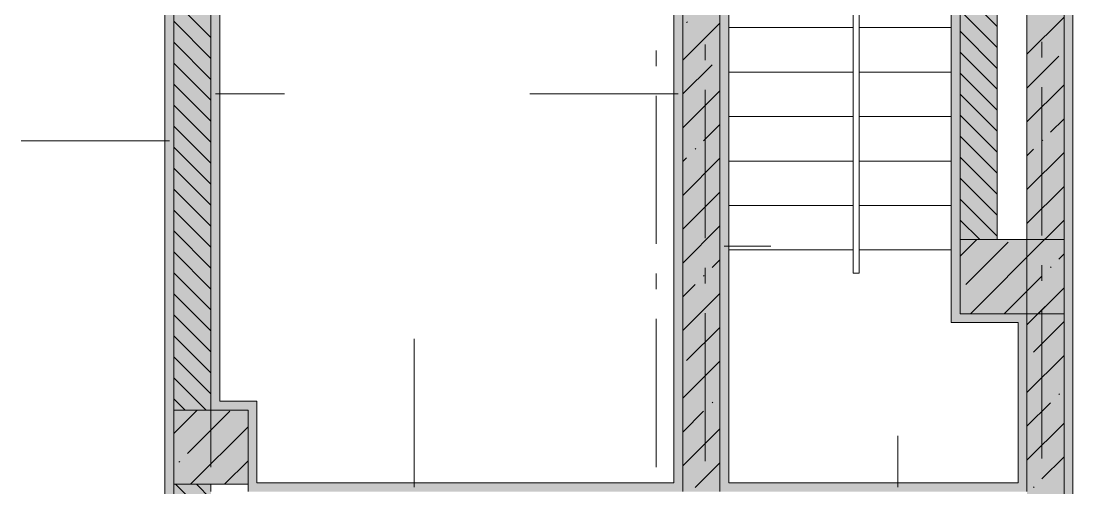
# Model space of a CAD drawing. Header units: millimetres. Extents: x -537608 to 253996, y -217170 to 186033.
# Drawn here: x -349106 to -342016, y -132075 to -128925 of the extents above; entities that cross this region are included whole.
import ezdxf

# ---------------------------------------------------------------- set-up
doc = ezdxf.new("R2010")
doc.units = ezdxf.units.MM
doc.layers.add('PDF _Геометрия', color=7, linetype='Continuous')
doc.layers.add('PDF _Сплошная заливка', color=7, linetype='Continuous', true_color=0xffffff)

msp = doc.modelspace()

# ---------------------------------------------------------------- hatches: boundary and pattern name
at = {"layer": 'PDF _Сплошная заливка', "transparency": 33554559}
msp.add_hatch(color=256, dxfattribs=at).paths.add_polyline_path([(-344646.198, -132099.6252), (-344396.1969, -132099.6252), (-344396.1969, -124399.6235), (-344646.198, -124399.6235), (-344646.198, -131157.3868)])
at = {"layer": 'PDF _Сплошная заливка', "true_color": 0xd225fe, "transparency": 33554559}
h = msp.add_hatch(color=200, dxfattribs=at)
h.paths.add_polyline_path([(-348136.1979, -135799.6287), (-348076.1994, -135799.6287), (-348076.1994, -135155.1654), (-348136.1979, -135155.1654), (-348136.1979, -135739.628)], flags=0)
h.paths.add_polyline_path([(-348136.1979, -135115.1656), (-348076.1994, -135115.1656), (-348076.1994, -124709.6231), (-348136.1979, -124709.6231), (-348136.1979, -134010.3489)], flags=0)
at = {"layer": 'PDF _Сплошная заливка', "true_color": 0x56bc34, "transparency": 33554559}
for points in [[(-344396.1969, -132039.6267), (-344336.1984, -132039.6267), (-344336.1984, -124709.6231), (-344396.1969, -124709.6231), (-344396.1969, -131157.3868)], [(-342386.1983, -130959.6249), (-342326.1912, -130959.6249), (-342326.1912, -130899.6264), (-342776.1932, -130899.6264), (-342776.1932, -130959.6249)], [(-342386.1983, -132099.6252), (-342386.1983, -132039.6267), (-344396.1969, -132039.6267), (-344396.1969, -132099.6252), (-343198.2756, -132099.6252)]]:
    msp.add_hatch(color=85, dxfattribs=at).paths.add_polyline_path(points)
at = {"layer": 'PDF _Сплошная заливка', "transparency": 33554559}
h = msp.add_hatch(color=256, dxfattribs=at)
h.paths.add_polyline_path([(-342526.1921, -130399.6242), (-342526.1921, -127899.626), (-342776.1932, -127899.626), (-342776.1932, -130399.6242)], flags=0)
h.paths.add_polyline_path([(-342776.1932, -127399.6238), (-342526.1921, -127399.6238), (-342526.1921, -124899.6214), (-342776.1932, -124899.6214), (-342776.1932, -125451.4624)], flags=0)
h = msp.add_hatch(color=256, dxfattribs=at)
h.paths.add_polyline_path([(-348044.2926, -135249.975), (-347826.1983, -135249.975), (-347826.1983, -135155.1654), (-348076.1994, -135155.1654), (-348076.1994, -135249.975)], flags=0)
h.paths.add_polyline_path([(-348036.4817, -135115.1656), (-347826.1983, -135115.1656), (-347826.1983, -132049.6272), (-348076.1994, -132049.6272), (-348076.1994, -135115.1656)], flags=0)
h.paths.add_polyline_path([(-348076.1994, -131549.6249), (-347826.1983, -131549.6249), (-347826.1983, -128299.9723), (-348076.1994, -128299.9723), (-348076.1994, -128304.4246)], flags=0)
h.paths.add_polyline_path([(-348076.1994, -127799.9701), (-347826.1983, -127799.9701), (-347826.1983, -125199.6227), (-348076.1994, -125199.6227), (-348076.1994, -125451.4624)], flags=0)
at = {"layer": 'PDF _Сплошная заливка', "true_color": 0xff7d7d, "transparency": 33554559}
for points in [[(-347576.1972, -132039.6267), (-347516.1986, -132039.6267), (-347516.1986, -131489.6265), (-347576.1972, -131489.6265), (-347576.1972, -131549.6249)], [(-344706.1966, -132099.6252), (-344706.1966, -132039.6267), (-347576.1972, -132039.6267), (-347576.1972, -132099.6252), (-344884.8143, -132099.6252)]]:
    msp.add_hatch(color=11, dxfattribs=at).paths.add_polyline_path(points)

# ---------------------------------------------------------------- linework, layer by layer
at = {"layer": 'PDF _Геометрия', "lineweight": 9}
for p, q in [((-348136.1979, -124709.6231), (-348136.1979, -135115.1656)), ((-344706.1966, -124649.6246), (-344706.1966, -132039.6267)), ((-344646.198, -124649.6246), (-344646.198, -132099.6252)), ((-344646.198, -132099.6252), (-344646.198, -124649.6246)), ((-344396.1969, -132099.6252), (-344396.1969, -124649.6246)), ((-344396.1969, -124709.6231), (-344396.1969, -132039.6267)), ((-344336.1984, -132039.6267), (-344336.1984, -124709.6231)), ((-342836.1917, -124709.6231), (-342836.1917, -130959.6249)), ((-342016.1915, -124709.6231), (-342016.1915, -142239.631)), ((-342326.1912, -124899.6214), (-342326.1912, -130959.6249)), ((-342076.1901, -142299.6294), (-342076.1901, -124899.6214)), ((-342076.1901, -142299.6294), (-342076.1901, -124899.6214)), ((-343496.5288, -130625.1721), (-343496.5288, -125375.1703)), ((-343456.5355, -125375.1703), (-343456.5355, -130625.1721)), ((-342776.1932, -127899.626), (-342776.1932, -130399.6242)), ((-342776.1932, -130399.6242), (-342776.1932, -127899.626)), ((-342526.1921, -130399.6242), (-342526.1921, -127899.626)), ((-348076.1994, -128299.9723), (-348076.1994, -131549.6249)), ((-348076.1994, -131549.6249), (-348076.1994, -128299.9723)), ((-347826.1983, -131489.6265), (-347826.1983, -128299.9723)), ((-347826.1983, -128299.9723), (-347826.1983, -131489.6265)), ((-347766.1998, -131489.6265), (-347766.1998, -128359.9708)), ((-342526.1921, -128961.7045), (-342776.1932, -128711.7077)), ((-347826.1983, -129035.7187), (-348076.1994, -128785.7176)), ((-342526.1921, -129103.1278), (-342776.1932, -128853.1266)), ((-347826.1983, -129177.1377), (-348076.1994, -128927.1409)), ((-344646.198, -129188.8584), (-344396.1969, -128938.8573)), ((-344620.0611, -128934.6246), (-344615.316, -128929.8838)), ((-342326.1912, -129149.8426), (-342076.1901, -128899.8415)), ((-342526.1921, -129244.5467), (-342776.1932, -128994.5499)), ((-347826.1983, -129318.561), (-348076.1994, -129068.5599)), ((-342526.1921, -129385.97), (-342776.1932, -129135.9689)), ((-342326.1912, -129377.9438), (-342110.9732, -129162.7215)), ((-347826.1983, -129459.98), (-348076.1994, -129209.9832)), ((-344646.198, -129416.9554), (-344448.9874, -129219.749)), ((-342526.1921, -129527.3934), (-342776.1932, -129277.3922)), ((-347826.1983, -129601.4033), (-348076.1994, -129351.4022)), ((-342326.1912, -129606.0408), (-342076.1901, -129356.0397)), ((-347796.1947, -129415.9736), (-347330.0456, -129415.9736)), ((-344676.193, -129415.9736), (-345676.1974, -129415.9736)), ((-344646.198, -129645.0566), (-344396.1969, -129395.0555)), ((-342526.1921, -129668.8123), (-342776.1932, -129418.8112)), ((-347826.1983, -129742.8266), (-348076.1994, -129492.8255)), ((-342526.1921, -129810.2356), (-342776.1932, -129560.2345)), ((-342168.0007, -129675.9429), (-342076.1901, -129584.1409)), ((-347826.1983, -129884.2456), (-348076.1994, -129634.2445)), ((-344506.0062, -129732.9704), (-344396.1969, -129623.1524)), ((-348106.1944, -129733.3191), (-349106.1988, -129733.3191)), ((-342526.1921, -129951.6546), (-342776.1932, -129701.6578)), ((-342225.0195, -129732.9704), (-342220.283, -129728.2252)), ((-347826.1983, -130025.6689), (-348076.1994, -129775.6678)), ((-344563.0337, -129789.9935), (-344558.2885, -129785.2527)), ((-342326.1912, -129834.1377), (-342282.047, -129789.9935)), ((-342326.1912, -130062.2389), (-342076.1901, -129812.2378)), ((-344646.198, -129873.1536), (-344620.0611, -129847.0167)), ((-344646.198, -130101.2548), (-344396.1969, -129851.2537)), ((-342526.1921, -130093.0779), (-342776.1932, -129843.0768)), ((-347826.1983, -130167.0878), (-348076.1994, -129917.0867)), ((-342526.1921, -130234.4969), (-342776.1932, -129984.5001)), ((-347826.1983, -130308.5111), (-348076.1994, -130058.51)), ((-344646.198, -130329.3517), (-344396.1969, -130079.3506)), ((-342326.1912, -130290.3359), (-342076.1901, -130040.3348)), ((-342526.1921, -130375.9202), (-342776.1932, -130125.919)), ((-347826.1983, -130449.9301), (-348076.1994, -130199.9334)), ((-344646.198, -130557.4487), (-344396.1969, -130307.4519)), ((-342643.907, -130399.6242), (-342776.1932, -130267.3423)), ((-342326.1912, -130518.4371), (-342076.1901, -130268.436)), ((-347826.1983, -130591.3534), (-348076.1994, -130341.3523)), ((-344366.1933, -130443.777), (-344051.7672, -130443.777)), ((-342776.1932, -130512.2366), (-342663.5851, -130399.6242)), ((-342076.1901, -130399.6242), (-342776.1932, -130399.6242)), ((-342776.1932, -130399.6242), (-342776.1932, -130899.6264)), ((-342776.1932, -130399.6242), (-342526.1921, -130399.6242)), ((-342776.1932, -130899.6264), (-342776.1932, -130399.6242)), ((-342738.2495, -130702.3856), (-342453.1208, -130417.2655)), ((-342707.3847, -130899.6264), (-342207.3825, -130399.6242)), ((-342076.1901, -130899.6264), (-342076.1901, -130399.6242)), ((-347826.1983, -130732.7724), (-348076.1994, -130482.7756)), ((-342076.1901, -130496.533), (-342110.9732, -130531.3118)), ((-342110.9732, -130531.3118), (-342076.1901, -130496.533)), ((-344448.9874, -130588.3393), (-344396.1969, -130535.5488)), ((-342163.2555, -130583.5985), (-342168.0007, -130588.3393)), ((-342168.0007, -130588.3393), (-342163.2555, -130583.5985)), ((-347826.1983, -130874.1957), (-348076.1994, -130624.1946)), ((-344506.0062, -130645.3624), (-344501.2697, -130640.6217)), ((-343456.5355, -130625.1721), (-343496.5288, -130625.1721)), ((-342225.0195, -130645.3624), (-342479.2835, -130899.6264)), ((-342326.1912, -130746.5341), (-342225.0195, -130645.3624)), ((-344646.198, -130785.5499), (-344563.0337, -130702.3856)), ((-342326.1912, -130974.6311), (-342076.1901, -130724.6343)), ((-342076.1901, -130724.6343), (-342251.1908, -130899.6264)), ((-347826.1983, -131015.619), (-348076.1994, -130765.6179)), ((-344646.198, -131013.6469), (-344396.1969, -130763.6458)), ((-347826.1983, -131157.038), (-348076.1994, -130907.0369)), ((-342776.1932, -130899.6264), (-342076.1901, -130899.6264)), ((-342326.1912, -130899.6264), (-342776.1932, -130899.6264)), ((-342326.1912, -130959.6249), (-342326.1912, -130899.6264)), ((-344620.0611, -131215.6091), (-344396.1969, -130991.7471)), ((-342836.1917, -130959.6249), (-342776.1932, -130959.6249)), ((-342776.1932, -130959.6249), (-342386.1983, -130959.6249)), ((-342386.1983, -130959.6249), (-342386.1983, -132039.6267)), ((-342326.1912, -130959.6249), (-342326.1912, -132099.6252)), ((-342326.1912, -132099.6252), (-342326.1912, -130959.6249)), ((-342282.047, -131158.5838), (-342076.1901, -130952.7312)), ((-347826.1983, -131298.4591), (-348076.1994, -131048.4602)), ((-346457.0138, -132069.626), (-346457.0138, -131069.6237)), ((-347826.1983, -131439.8824), (-348076.1994, -131189.8834)), ((-344646.198, -131469.8451), (-344396.1969, -131219.844)), ((-342326.1912, -131430.8292), (-342076.1901, -131180.8281)), ((-347857.8726, -131549.6249), (-348076.1994, -131331.3024)), ((-342110.9732, -131443.7082), (-342106.2367, -131438.9674)), ((-347999.2959, -131549.6249), (-348076.1994, -131472.7236)), ((-347826.1983, -131489.6265), (-347826.1983, -131549.6249)), ((-347826.1983, -131549.6249), (-347826.1983, -131489.6265)), ((-347576.1972, -131489.6265), (-347766.1998, -131489.6265)), ((-347516.1986, -131489.6265), (-347576.1972, -131489.6265)), ((-347516.1986, -132039.6267), (-347516.1986, -131489.6265)), ((-344448.9874, -131500.7335), (-344444.2422, -131495.9905)), ((-342326.1912, -131658.9283), (-342168.0007, -131500.7335)), ((-348076.1994, -131706.4655), (-347919.3609, -131549.6249)), ((-347576.1972, -131549.6249), (-348076.1994, -131549.6249)), ((-348076.1994, -131549.6249), (-348076.1994, -132049.6272)), ((-347984.5094, -131842.8811), (-347699.3892, -131557.7567)), ((-347576.1972, -132049.6272), (-347576.1972, -131549.6249)), ((-344646.198, -131697.9442), (-344506.0062, -131557.7567)), ((-342326.1912, -131887.0274), (-342076.1901, -131637.0263)), ((-347963.1607, -132049.6272), (-347576.1972, -131662.6616)), ((-344646.198, -131926.0411), (-344396.1969, -131676.0422)), ((-343195.7523, -132069.626), (-343195.7523, -131722.0142)), ((-342225.0195, -132013.9549), (-342076.1901, -131865.1254)), ((-348041.5368, -131899.9064), (-348036.8003, -131895.1634)), ((-347735.0594, -132049.6272), (-347576.1972, -131890.7607)), ((-344563.0337, -132070.9802), (-344396.1969, -131904.1412)), ((-348076.1994, -132049.6272), (-348076.1994, -135115.1656)), ((-348076.1994, -135115.1656), (-348076.1994, -132049.6272)), ((-348076.1994, -132049.6272), (-347576.1972, -132049.6272)), ((-347826.1983, -132288.4093), (-348064.9782, -132049.6272)), ((-347826.1983, -132146.9881), (-347923.5549, -132049.6272)), ((-347826.1983, -132049.6272), (-347826.1983, -132099.6252)), ((-347576.1972, -132099.6252), (-347576.1972, -132049.6272)), ((-344706.1966, -132039.6267), (-347516.1986, -132039.6267)), ((-344396.1969, -132039.6267), (-344396.1969, -132099.6252)), ((-342386.1983, -132039.6267), (-344336.1984, -132039.6267)), ((-342282.047, -132070.9802), (-342277.3105, -132066.2372))]:
    msp.add_line(p, q, dxfattribs=at)
at = {"layer": 'PDF _Геометрия', "color": 253, "lineweight": 9, "true_color": 0xaaaaaa}
for p, q in [((-343496.5288, -128969.6231), (-344336.1984, -128969.6231)), ((-344336.1984, -128969.6231), (-343496.5288, -128969.6231)), ((-342836.1917, -128969.6231), (-343456.5355, -128969.6231)), ((-343456.5355, -128969.6231), (-342836.1917, -128969.6231)), ((-344496.1973, -129083.4196), (-344496.1973, -129189.2503)), ((-342226.1907, -129065.4338), (-342226.1907, -129171.2645)), ((-347826.1983, -129123.2923), (-347826.1983, -129229.1229)), ((-344826.1936, -129123.2923), (-344826.1936, -129229.1229)), ((-343496.5288, -129269.6244), (-344336.1984, -129269.6244)), ((-344336.1984, -129269.6244), (-343496.5288, -129269.6244)), ((-342836.1917, -129269.6244), (-343456.5355, -129269.6244)), ((-343456.5355, -129269.6244), (-342836.1917, -129269.6244)), ((-344496.1973, -129389.2512), (-344496.1973, -130389.2512)), ((-342226.1907, -129371.2654), (-342226.1907, -130371.2655)), ((-347826.1983, -129429.1238), (-347826.1983, -130429.124)), ((-344826.1936, -129429.1238), (-344826.1936, -130429.124)), ((-343496.5288, -129569.6257), (-344336.1984, -129569.6257)), ((-344336.1984, -129569.6257), (-343496.5288, -129569.6257)), ((-342836.1917, -129569.6257), (-343456.5355, -129569.6257)), ((-343456.5355, -129569.6257), (-342836.1917, -129569.6257)), ((-343496.5288, -129869.627), (-344336.1984, -129869.627)), ((-344336.1984, -129869.627), (-343496.5288, -129869.627)), ((-342836.1917, -129869.627), (-343456.5355, -129869.627)), ((-343456.5355, -129869.627), (-342836.1917, -129869.627)), ((-343496.5288, -130169.624), (-344336.1984, -130169.624)), ((-344336.1984, -130169.624), (-343496.5288, -130169.624)), ((-342836.1917, -130169.624), (-343456.5355, -130169.624)), ((-343456.5355, -130169.624), (-342836.1917, -130169.624)), ((-343496.5288, -130469.6254), (-344336.1984, -130469.6254)), ((-344336.1984, -130469.6254), (-343496.5288, -130469.6254)), ((-342836.1917, -130469.6254), (-343456.5355, -130469.6254)), ((-343456.5355, -130469.6254), (-342836.1917, -130469.6254)), ((-344496.1973, -130589.2521), (-344496.1973, -130695.0871)), ((-342226.1907, -130571.2663), (-342226.1907, -130677.1013)), ((-347826.1983, -130629.1249), (-347826.1983, -130734.9598)), ((-344826.1936, -130629.1249), (-344826.1936, -130734.9598)), ((-342226.1907, -130877.0978), (-342226.1907, -131877.1002)), ((-347826.1983, -130934.9564), (-347826.1983, -131934.9587)), ((-344826.1936, -130934.9564), (-344826.1936, -131934.9587)), ((-344496.1973, -130895.0836), (-344496.1973, -131895.0859))]:
    msp.add_line(p, q, dxfattribs=at)
at = {"layer": 'PDF _Сплошная заливка', "color": 11, "lineweight": 35, "true_color": 0xff7d7d, "transparency": 33554559}
for points in [[(-344646.198, -132099.6252), (-344646.198, -124649.6246), (-344706.1966, -132099.6252), (-344706.1966, -124649.6246)], [(-342016.1915, -142299.6294), (-342016.1915, -124649.6246), (-342076.1901, -142299.6294), (-342076.1901, -124649.6246)], [(-347766.1998, -131489.6265), (-347766.1998, -128299.9723), (-347826.1983, -131489.6265), (-347826.1983, -128299.9723)], [(-347576.1972, -131549.6249), (-347576.1972, -131489.6265), (-347826.1983, -131549.6249), (-347826.1983, -131489.6265)]]:
    msp.add_solid(points, dxfattribs=at)
at = {"layer": 'PDF _Сплошная заливка', "color": 85, "lineweight": 35, "true_color": 0x56bc34, "transparency": 33554559}
for points in [[(-342776.1932, -130959.6249), (-342776.1932, -124709.6231), (-342836.1917, -130959.6249), (-342836.1917, -124709.6231)], [(-342326.1912, -132099.6252), (-342326.1912, -130959.6249), (-342386.1983, -132099.6252), (-342386.1983, -130959.6249)]]:
    msp.add_solid(points, dxfattribs=at)
at = {"layer": 'PDF _Сплошная заливка', "lineweight": 35, "transparency": 33554559}
for points in [[(-342076.1901, -142299.6294), (-342076.1901, -124899.6214), (-342326.1912, -142299.6294), (-342326.1912, -124899.6214)], [(-342076.1901, -130899.6264), (-342076.1901, -130399.6242), (-342776.1932, -130899.6264), (-342776.1932, -130399.6242)], [(-348076.1994, -132049.6272), (-347576.1972, -132049.6272), (-348076.1994, -131549.6249), (-347576.1972, -131549.6249)]]:
    msp.add_solid(points, dxfattribs=at)

doc.saveas('drawing.dxf')
